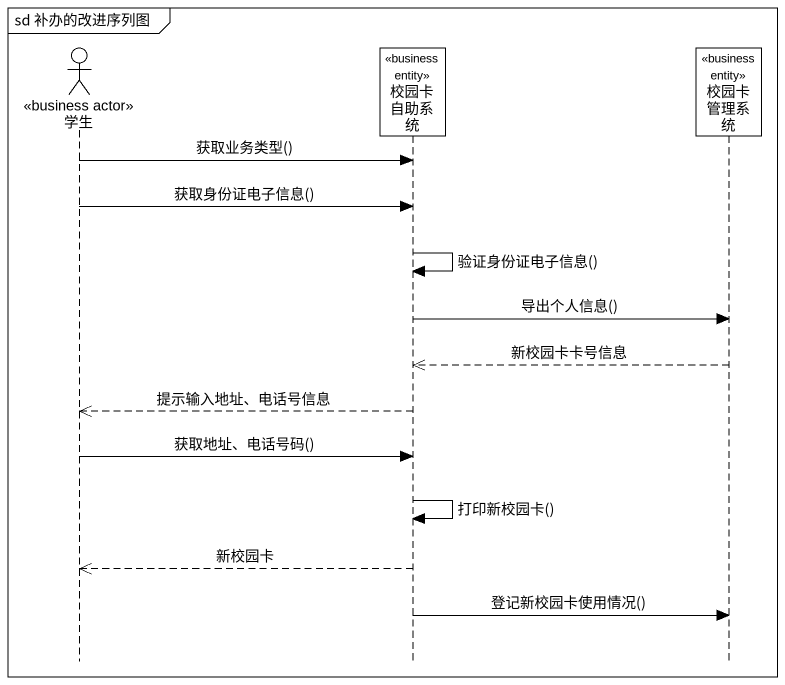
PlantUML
@startuml
mainframe sd 补办的改进序列图
hide footbox
actor 学生 <<business actor>>
participant 校园卡自助系统 <<business entity>>
participant 校园卡管理系统 <<business entity>>

学生 -> 校园卡自助系统 : 获取业务类型()
学生 -> 校园卡自助系统 : 获取身份证电子信息()
校园卡自助系统 -> 校园卡自助系统 : 验证身份证电子信息()
校园卡自助系统 -> 校园卡管理系统 : 导出个人信息()
校园卡管理系统 -->> 校园卡自助系统 : 新校园卡卡号信息
校园卡自助系统 -->> 学生 : 提示输入地址、电话号信息
学生 -> 校园卡自助系统 : 获取地址、电话号码()
校园卡自助系统 -> 校园卡自助系统 : 打印新校园卡()
校园卡自助系统 -->> 学生 : 新校园卡
校园卡自助系统 -> 校园卡管理系统 : 登记新校园卡使用情况()
@enduml
